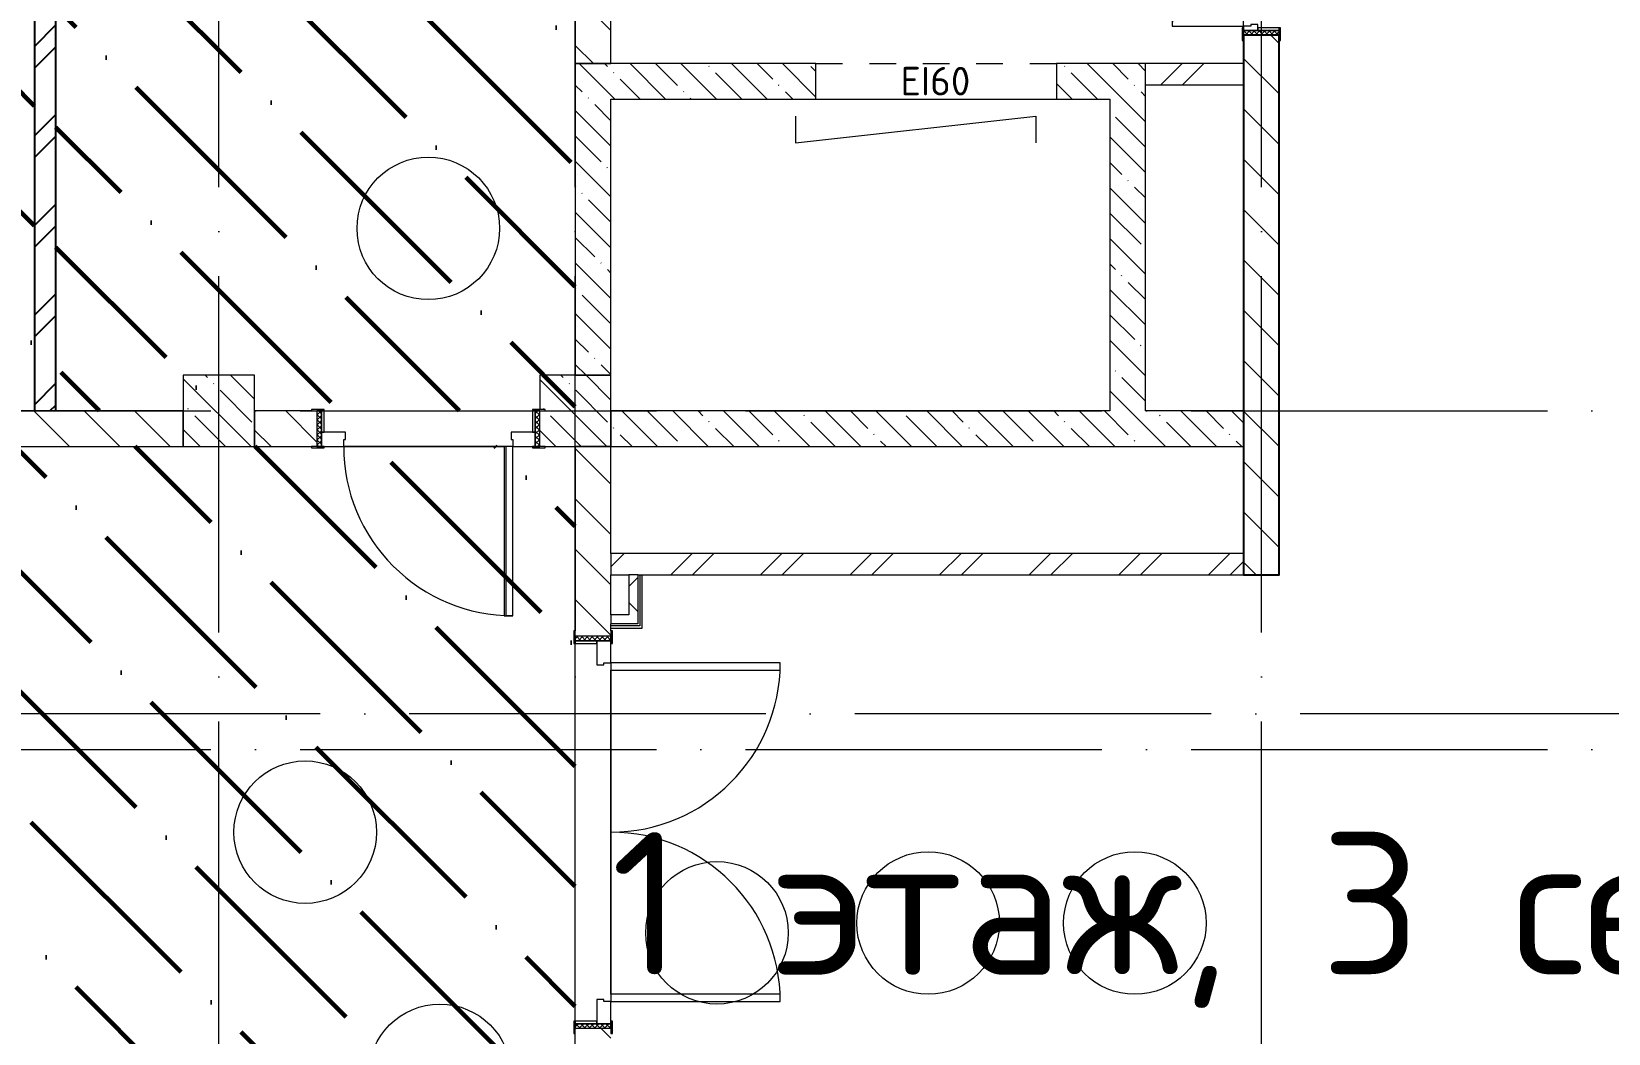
# Model space of a CAD drawing. Header units: millimetres. Extents: x -68946 to 288321, y -402657 to 324925.
# Drawn here: x 145736 to 154586, y 24830 to 30455 of the extents above; entities that cross this region are included whole.
import ezdxf

# ---------------------------------------------------------------- set-up
doc = ezdxf.new("R2010")
doc.units = ezdxf.units.MM
doc.linetypes.add('ADSK_Линия сетки', pattern=[2500, 2000, -250, 0, -250])
doc.linetypes.add('Штрих короткий', pattern=[300, 150, -150])
for name, color, linetype, lineweight in [('3.4) ПТ-2.15    4 вып', 200, 'Continuous', 60), ('A-DETL-____-OTLN', 250, 'Continuous', 5), ('A-DOOR-____-IDEN', 31, 'Continuous', 9), ('A-DOOR-____-MCUT', 250, 'Continuous', 5), ('A-DOOR-____-OTLN', 250, 'Continuous', 5), ('A-DOOR-FRAM-MCUT', 31, 'Continuous', 5), ('A-DOOR-FRAM-OTLN', 31, 'Continuous', 5), ('A-FLOR-____-OTLN', 192, 'Continuous', 9), ('A-WALL-____-MCUT', 250, 'Continuous', 13), ('A-WALL-____-PATT', 250, 'Continuous', 13), ('A-WALL-FNSH-MCUT', 250, 'Continuous', 13), ('G-____-____-TEXT', 250, 'Continuous', 9), ('I-WALL-____-OTLN', 250, 'Continuous', 9), ('S-COLS-____-MCUT', 250, 'Continuous', 25), ('S-COLS-____-OTLN', 250, 'Continuous', 9), ('S-GRID-____-OTLN', 250, 'Continuous', 9)]:
    doc.layers.add(name, color=color, linetype=linetype, lineweight=lineweight)
doc.styles.add('ISOCPEUR_4', font='isocpeur.ttf', dxfattribs={"height": 300})
doc.styles.add('ISOCPEUR_6', font='isocpeur.ttf', dxfattribs={"height": 3.5})
pattern_1 = [(45, (12287.9, -0.0006), (-251.4472, 251.4472), []), (45, (12287.9, 381), (-251.4472, 251.4472), [])]
pattern_2 = [(135, (12287.91, -0.0006), (-141.42136, -141.42136), [])]
pattern_3 = [(135, (12287.91, -0.0006), (-142.5612, -142.5612), []), (135, (12430.48, -0.0006), (-142.5612, -142.5612), [252.016, -50.403, 3.353, -47.05])]

# ---------------------------------------------------------------- blocks, each defined once
blk = doc.blocks.new('Проем_Дверь_Прямоугольный - 1350х2100h пол 130-26850107-АР1_Маркировочный план 1 этажа С2и3')
at = {"layer": 'A-DOOR-____-OTLN', "linetype": 'Штрих короткий'}
for p, q in [((675, 100), (-675, 100)), ((675, -100), (-675, -100))]:
    blk.add_line(p, q, dxfattribs=at)
blk = doc.blocks.new('Дверь_СКБ_2Ст_Внутренняя1 - Н_ВВ-10_4_2200x2600h_Фрамуга сверху  EIS 30-V7-АР1_Маркировочный план 1 этажа С2и3')
at = {"layer": 'A-DOOR-____-OTLN'}
h = blk.add_hatch(dxfattribs=at)
h.set_pattern_fill('FP_6', color=256, style=0, pattern_type=2)
h.set_pattern_definition([(135, (1201.41, 164.685), (-14.1421, -14.1421), []), (225, (1201.41, 164.685), (14.1421, -14.1421), [])])
h.paths.add_polyline_path([(1112.5, 20), (1112.5, 100), (1087.5, 100), (1087.5, -100), (1112.5, -100)])
at = {"layer": 'A-DOOR-FRAM-OTLN'}
h = blk.add_hatch(dxfattribs=at)
h.set_pattern_fill('FP_7', color=256, style=0, pattern_type=2)
h.set_pattern_definition([(45, (-921.384, 164.685), (-14.1421, 14.1421), []), (135, (-921.384, 164.685), (-14.1421, -14.1421), [])])
h.paths.add_polyline_path([(-1062.5, -100), (-1062.5, 100), (-1087.5, 100), (-1087.5, -100)])
at = {"layer": 'A-DOOR-____-MCUT'}
for p, q in [((-937.5, 1050), (-937.5, 100)), ((-897.5, 1050), (-937.5, 1050)), ((-897.5, 100), (-897.5, 1050)), ((962.5, 1050), (922.5, 1050)), ((922.5, 1050), (922.5, 100)), ((962.5, 100), (962.5, 1050)), ((-937.5, 100), (-897.5, 100)), ((922.5, 100), (962.5, 100))]:
    blk.add_line(p, q, dxfattribs=at)
at = {"layer": 'A-DOOR-____-OTLN'}
for centre, start, end in [((-937.5, 100), 0, 90), ((962.5, 100), 90, 180)]:
    blk.add_arc(centre, 950, start, end, dxfattribs=at)
at = {"layer": 'A-DOOR-FRAM-MCUT'}
for p, q in [((-1047.5, 108), (-1117.5, 108)), ((-1117.5, 108), (-1117.5, 100)), ((-1117.5, 100), (-1047.5, 100)), ((-1062.5, 100), (-1087.5, 100)), ((-1087.5, 100), (-1087.5, -100)), ((-937.5, 100), (-1062.5, 100)), ((-1062.5, 100), (-1062.5, 20)), ((-1062.5, -100), (-1062.5, 100)), ((-1047.5, 100), (-1062.5, 100)), ((-1062.5, 100), (-1062.5, 99)), ((-1062.5, 99), (-1047.5, 99)), ((-1047.5, 100), (-1047.5, 108)), ((-1047.5, 99), (-1047.5, 100)), ((-937.5, 60), (-937.5, 100)), ((962.5, 100), (962.5, 60)), ((1087.5, 100), (962.5, 100)), ((1142.5, 108), (1072.5, 108)), ((1072.5, 108), (1072.5, 100)), ((1087.5, 100), (1072.5, 100)), ((1072.5, 100), (1072.5, 99)), ((1072.5, 100), (1142.5, 100)), ((1072.5, 99), (1087.5, 99)), ((1087.5, 20), (1087.5, 100)), ((1112.5, 100), (1087.5, 100)), ((1087.5, 100), (1087.5, -100)), ((1087.5, 99), (1087.5, 100)), ((1112.5, -100), (1112.5, 100)), ((1142.5, 100), (1142.5, 108)), ((-1062.5, 20), (-927.5, 20)), ((-1047.5, 20), (-1062.5, 20)), ((-1062.5, 20), (-1062.5, -100)), ((-1047.5, -100), (-1047.5, 20)), ((-927.5, 60), (-937.5, 60)), ((-927.5, 20), (-927.5, 60)), ((962.5, 60), (952.5, 60)), ((952.5, 60), (952.5, 20)), ((952.5, 20), (1087.5, 20)), ((1087.5, 20), (1072.5, 20)), ((1072.5, 20), (1072.5, -100)), ((1087.5, -100), (1087.5, 20)), ((-1047.5, -100), (-1117.5, -100)), ((-1117.5, -100), (-1117.5, -108)), ((-1117.5, -108), (-1047.5, -108)), ((-1087.5, -100), (-1062.5, -100)), ((-1062.5, -100), (-1047.5, -100)), ((-1047.5, -108), (-1047.5, -100)), ((1072.5, -100), (1087.5, -100)), ((1142.5, -100), (1072.5, -100)), ((1072.5, -100), (1072.5, -108)), ((1072.5, -108), (1142.5, -108)), ((1087.5, -100), (1112.5, -100)), ((1142.5, -108), (1142.5, -100))]:
    blk.add_line(p, q, dxfattribs=at)
blk = doc.blocks.new('Дверь_СКБ_2Ст_Внутренняя1 - Н_Д-6л_1500x2100h_Лифтовой холл _зона безопасности МГН_-42057417-АР1_Маркировочный план 1 этажа С2и3')
at = {"layer": 'A-DOOR-____-OTLN'}
h = blk.add_hatch(dxfattribs=at)
h.set_pattern_fill('FP_50', color=256, style=0, pattern_type=2)
h.set_pattern_definition([(135, (1551.41, 164.685), (-14.14214, -14.14214), []), (225, (1551.41, 164.685), (14.14214, -14.14214), [])])
h.paths.add_polyline_path([(737.5, 100), (737.5, -100), (762.5, -100), (762.5, 100)])
at = {"layer": 'A-DOOR-FRAM-OTLN'}
h = blk.add_hatch(dxfattribs=at)
h.set_pattern_fill('FP_51', color=256, style=0, pattern_type=2)
h.set_pattern_definition([(45, (-571.384, 164.685), (-14.1421, 14.1421), []), (135, (-571.384, 164.685), (-14.1421, -14.1421), [])])
h.paths.add_polyline_path([(-737.5, 100), (-737.5, -100), (-712.5, -100), (-712.5, 100)])
at = {"layer": 'A-DOOR-____-MCUT'}
for p, q in [((712.5, 1100), (672.5, 1100)), ((672.5, 1100), (672.5, 100)), ((712.5, 100), (712.5, 1100)), ((-687.5, 500), (-687.5, 100)), ((-647.5, 500), (-687.5, 500)), ((-647.5, 100), (-647.5, 500)), ((-687.5, 100), (-647.5, 100)), ((672.5, 100), (712.5, 100))]:
    blk.add_line(p, q, dxfattribs=at)
at = {"layer": 'A-DOOR-____-OTLN'}
for centre, radius, start, end in [((712.5, 100), 1000, 90, 180), ((-687.5, 100), 400, 0, 90)]:
    blk.add_arc(centre, radius, start, end, dxfattribs=at)
at = {"layer": 'A-DOOR-FRAM-MCUT'}
for p, q in [((-697.5, 108), (-767.5, 108)), ((-767.5, 108), (-767.5, 100)), ((-767.5, 100), (-697.5, 100)), ((-712.5, 100), (-737.5, 100)), ((-737.5, 100), (-737.5, -100)), ((-687.5, 100), (-712.5, 100)), ((-712.5, 100), (-712.5, 20)), ((-712.5, -100), (-712.5, 100)), ((-697.5, 100), (-712.5, 100)), ((-712.5, 100), (-712.5, 99)), ((-712.5, 99), (-697.5, 99)), ((-697.5, 100), (-697.5, 108)), ((-697.5, 99), (-697.5, 100)), ((-687.5, 60), (-687.5, 100)), ((712.5, 100), (712.5, 60)), ((737.5, 100), (712.5, 100)), ((792.5, 108), (722.5, 108)), ((722.5, 108), (722.5, 100)), ((737.5, 100), (722.5, 100)), ((722.5, 100), (722.5, 99)), ((722.5, 100), (792.5, 100)), ((722.5, 99), (737.5, 99)), ((737.5, 20), (737.5, 100)), ((762.5, 100), (737.5, 100)), ((737.5, 100), (737.5, -100)), ((737.5, 99), (737.5, 100)), ((762.5, -100), (762.5, 100)), ((792.5, 100), (792.5, 108)), ((-712.5, 20), (-677.5, 20)), ((-697.5, 20), (-712.5, 20)), ((-712.5, 20), (-712.5, -100)), ((-697.5, -100), (-697.5, 20)), ((-677.5, 60), (-687.5, 60)), ((-677.5, 20), (-677.5, 60)), ((712.5, 60), (702.5, 60)), ((702.5, 60), (702.5, 20)), ((702.5, 20), (737.5, 20)), ((737.5, 20), (722.5, 20)), ((722.5, 20), (722.5, -100)), ((737.5, -100), (737.5, 20)), ((-697.5, -100), (-767.5, -100)), ((-767.5, -100), (-767.5, -108)), ((-767.5, -108), (-697.5, -108)), ((-737.5, -100), (-712.5, -100)), ((-712.5, -100), (-697.5, -100)), ((-697.5, -108), (-697.5, -100)), ((722.5, -100), (737.5, -100)), ((792.5, -100), (722.5, -100)), ((722.5, -100), (722.5, -108)), ((722.5, -108), (792.5, -108)), ((737.5, -100), (762.5, -100)), ((792.5, -108), (792.5, -100))]:
    blk.add_line(p, q, dxfattribs=at)
blk = doc.blocks.new('Дверь_СКБ_1Ст_Фрамуга1 - Н_ВВ-9л_1250x2600h_Лаборантская-V118-АР1_Маркировочный план 1 этажа С2и3')
at = {"layer": 'A-DOOR-____-OTLN'}
h = blk.add_hatch(dxfattribs=at)
h.set_pattern_fill('FP_10', color=256, style=0, pattern_type=2)
h.set_pattern_definition([(135, (1676.41, 164.685), (-14.14214, -14.14214), []), (225, (1676.41, 164.685), (14.14214, -14.14214), [])])
h.paths.add_polyline_path([(612.5, 100), (612.5, -100), (637.5, -100), (637.5, 100)])
at = {"layer": 'A-DOOR-FRAM-OTLN'}
h = blk.add_hatch(dxfattribs=at)
h.set_pattern_fill('FP_11', color=256, style=0, pattern_type=2)
h.set_pattern_definition([(45, (-446.384, 164.685), (-14.1421, 14.1421), []), (135, (-446.384, 164.685), (-14.1421, -14.1421), [])])
h.paths.add_polyline_path([(-587.5, 100), (-612.5, 100), (-612.5, -100), (-587.5, -100), (-587.5, 96)])
at = {"layer": 'A-DOOR-____-MCUT'}
for p, q in [((-462.5, 1050), (-462.5, 100)), ((-412.5, 1050), (-462.5, 1050)), ((-462.5, 1050), (-422.5, 1050)), ((-462.5, 1050), (-462.5, 100)), ((-422.5, 100), (-422.5, 1050)), ((-412.5, 100), (-412.5, 1050)), ((-462.5, 100), (-412.5, 100)), ((-462.5, 100), (-422.5, 100))]:
    blk.add_line(p, q, dxfattribs=at)
at = {"layer": 'A-DOOR-____-OTLN'}
blk.add_arc((-462.5, 100), 950, 360, 90, dxfattribs=at)
at = {"layer": 'A-DOOR-FRAM-MCUT'}
for p, q in [((-572.5, 108), (-642.5, 108)), ((-642.5, 108), (-642.5, 100)), ((-642.5, 100), (-572.5, 100)), ((-587.5, 100), (-612.5, 100)), ((-612.5, 100), (-612.5, -100)), ((-462.5, 100), (-587.5, 100)), ((-587.5, 100), (-587.5, 20)), ((-587.5, -100), (-587.5, 100)), ((-572.5, 100), (-572.5, 108)), ((-462.5, 60), (-462.5, 100)), ((487.5, 100), (487.5, 60)), ((612.5, 100), (487.5, 100)), ((667.5, 108), (597.5, 108)), ((597.5, 108), (597.5, 100)), ((597.5, 100), (667.5, 100)), ((612.5, 20), (612.5, 100)), ((637.5, 100), (612.5, 100)), ((612.5, 100), (612.5, -100)), ((637.5, -100), (637.5, 100)), ((667.5, 100), (667.5, 108)), ((-587.5, 20), (-452.5, 20)), ((-572.5, 20), (-587.5, 20)), ((-587.5, 20), (-587.5, -100)), ((-572.5, -100), (-572.5, 20)), ((-452.5, 60), (-462.5, 60)), ((-452.5, 20), (-452.5, 60)), ((487.5, 60), (477.5, 60)), ((477.5, 60), (477.5, 20)), ((477.5, 20), (612.5, 20)), ((612.5, 20), (597.5, 20)), ((597.5, 20), (597.5, -100)), ((612.5, -100), (612.5, 20)), ((-572.5, -100), (-642.5, -100)), ((-642.5, -100), (-642.5, -108)), ((-642.5, -108), (-572.5, -108)), ((-612.5, -100), (-587.5, -100)), ((-587.5, -100), (-572.5, -100)), ((-572.5, -108), (-572.5, -100)), ((597.5, -100), (612.5, -100)), ((667.5, -100), (597.5, -100)), ((597.5, -100), (597.5, -108)), ((597.5, -108), (667.5, -108)), ((612.5, -100), (637.5, -100)), ((667.5, -108), (667.5, -100))]:
    blk.add_line(p, q, dxfattribs=at)
blk = doc.blocks.new('ADSK_Марка_Дверь - Типоразмер_ADSK_Марка-30565456-АР1_Маркировочный план 1 этажа С2и3')
at = {"layer": 'A-DOOR-____-IDEN'}
blk.add_circle((0, 0), 4, dxfattribs=at)

msp = doc.modelspace()

# ---------------------------------------------------------------- hatches: boundary and pattern name
h = msp.add_hatch()
h.set_pattern_fill('FP_4', color=256, style=0, pattern_type=2)
h.set_pattern_definition(pattern_1)
h.paths.add_polyline_path([(145752.9138, 28325.001), (145872.9138, 28325.001), (145872.9138, 37045), (145752.9138, 37045), (145752.9138, 29309.8296)])
at = {"layer": '3.4) ПТ-2.15    4 вып'}
h = msp.add_hatch(dxfattribs=at)
h.set_pattern_fill('ANSI36', color=256, scale=150, angle=90)
h.paths.add_polyline_path([(148787.9138, 44925), (142957.8919, 44925), (142957.8919, 37045), (142957.8919, 28325.0004), (145752.9138, 28325.0004), (145752.9138, 37045), (148787.9138, 37045)])
h = msp.add_hatch(dxfattribs=at)
h.set_pattern_fill('ANSI36', color=256, scale=150, angle=90)
h.paths.add_polyline_path([(145872.9138, 36925), (148787.8919, 36925), (148787.8919, 28325.0004), (145872.9138, 28325.0004)])
h = msp.add_hatch(dxfattribs=at)
h.set_pattern_fill('ANSI36', color=256, scale=150, angle=90)
h.paths.add_polyline_path([(148787.9138, 28125), (131162.8919, 28125), (131162.8919, 24345.0004), (133487.8919, 24345.0004), (133487.8919, 10424.9994), (137337.8919, 10424.9994), (137337.8919, 16124.9994), (144587.9138, 16124.9994), (144587.9138, 23025), (148787.9138, 23025), (148787.9138, 24345.0004)])
h.paths.add_polyline_path([(137337.8919, 22824.9994), (137737.8919, 22824.9994), (137737.8919, 22424.9994), (137337.8919, 22424.9994)], flags=16)
at = {"layer": 'A-WALL-____-PATT', "lineweight": 15, "true_color": 0x000000}
h = msp.add_hatch(dxfattribs=at)
h.set_pattern_fill('FP_2', color=18, style=0, pattern_type=2)
h.set_pattern_definition(pattern_2)
h.paths.add_polyline_path([(148987.9138, 30274.9678), (148987.9138, 32325), (148787.9138, 32325), (148787.9138, 30274.9678)])
h.paths.add_polyline_path([(148831.1292, 32725), (148987.9138, 32725.0438), (148987.9138, 33324.9678), (148787.9138, 33324.9678), (148787.9138, 32725)])
h = msp.add_hatch(dxfattribs=at)
h.set_pattern_fill('FP_2', color=18, style=0, pattern_type=2)
h.set_pattern_definition(pattern_2)
h.paths.add_polyline_path([(152737.8919, 27405), (152737.9138, 27405), (152737.9138, 30434.9994), (152537.9138, 30434.9994), (152537.9138, 27405)])
h.paths.add_polyline_path([(152737.9138, 31934.9994), (152737.9138, 32164.9678), (152537.9138, 32164.9678), (152537.9138, 31934.9994)])
h = msp.add_hatch(dxfattribs=at)
h.set_pattern_fill('FP_1', color=18, style=0, pattern_type=2)
h.set_pattern_definition(pattern_3)
h.paths.add_polyline_path([(148787.8919, 28525), (148987.8919, 28525), (148987.8919, 30274.9678), (148787.8919, 30274.9678), (148787.8919, 29309.8296)])
h = msp.add_hatch(dxfattribs=at)
h.set_pattern_fill('FP_1', color=18, style=0, pattern_type=2)
h.set_pattern_definition(pattern_3)
h.paths.add_polyline_path([(148987.8919, 30075.0004), (150137.9138, 30075.0004), (150137.9138, 30275.0004), (148987.8919, 30274.9678)])
h.paths.add_polyline_path([(151487.9138, 30075.0004), (151987.9138, 30075.0004), (151987.9138, 30275.0004), (151487.9138, 30275.0004)])
h = msp.add_hatch(dxfattribs=at)
h.set_pattern_fill('FP_4', color=18, style=0, pattern_type=2)
h.set_pattern_definition(pattern_1)
h.paths.add_polyline_path([(151987.9138, 30155.0004), (152537.9138, 30155.0004), (152537.9138, 30275.0004), (151987.9138, 30275.0004)])
h = msp.add_hatch(dxfattribs=at)
h.set_pattern_fill('FP_1', color=18, style=0, pattern_type=2)
h.set_pattern_definition(pattern_3)
h.paths.add_polyline_path([(151987.9138, 28325.0004), (151987.9138, 30075.0004), (151787.9138, 30075.0004), (151787.9138, 28325.0004)])
h = msp.add_hatch(dxfattribs=at)
h.set_pattern_fill('FP_2', color=18, style=0, pattern_type=2)
h.set_pattern_definition(pattern_2)
h.paths.add_polyline_path([(145413.7404, 28125.0004), (146587.8919, 28125.0004), (146587.8919, 28325), (145237.9139, 28325), (145237.9138, 28125.001), (145267.9138, 28125.001)])
h = msp.add_hatch(dxfattribs=at)
h.set_pattern_fill('FP_2', color=18, style=0, pattern_type=2)
h.set_pattern_definition(pattern_2)
h.paths.add_polyline_path([(147307.8919, 28125.0004), (147337.8919, 28125.0004), (147337.8919, 28325), (146987.8919, 28325), (146987.8919, 28125.0004)])
h = msp.add_hatch(dxfattribs=at)
h.set_pattern_fill('FP_1', color=18, style=0, pattern_type=2)
h.set_pattern_definition(pattern_3)
h.paths.add_polyline_path([(151787.8921, 28324.9988), (151787.8948, 28324.999), (151887.9138, 28284.9912)])
h.paths.add_polyline_path([(151817.3699, 28125.0004), (152537.9138, 28125.0004), (152537.9138, 28325), (148987.8919, 28324.9348), (148987.9138, 28125.002), (151809.1815, 28125.0004)])
h = msp.add_hatch(dxfattribs=at)
h.set_pattern_fill('FP_2', color=18, style=0, pattern_type=2)
h.set_pattern_definition(pattern_2)
h.paths.add_polyline_path([(148987.9138, 18825), (148987.8919, 19024.9994), (148787.9138, 19024.9994), (148787.9138, 18825), (148987.8919, 18825)])
h.paths.add_polyline_path([(148987.9138, 19425.0006), (148987.9138, 22424.9994), (148787.9138, 22424.9994), (148787.914, 19425.0006)])
h.paths.add_polyline_path([(148987.9138, 22824.9994), (148987.9138, 24859.9994), (148787.9138, 24859.9994), (148787.9138, 22825), (148987.8919, 22825)])
h.paths.add_polyline_path([(148787.9138, 27059.9994), (148987.9138, 27059.9994), (148987.8919, 28125), (148787.9138, 28125), (148787.9138, 27089.9994)])
h = msp.add_hatch(dxfattribs=at)
h.set_pattern_fill('FP_4', color=18, style=0, pattern_type=2)
h.set_pattern_definition(pattern_1)
h.paths.add_polyline_path([(151887.9138, 27405), (152537.9138, 27405), (152537.9138, 27525), (148987.9138, 27525), (148987.9138, 27405), (151885.8244, 27405)])
h = msp.add_hatch(dxfattribs=at)
h.set_pattern_fill('FP_83', color=18, style=0, pattern_type=2)
h.set_pattern_definition([(45, (12287.91, -0.0006), (-141.42136, 141.42136), []), (135, (12287.91, -0.0006), (-141.42136, -141.42136), [])])
h.paths.add_polyline_path([(149137.9138, 27130.1193), (149137.9138, 27405), (149087.9138, 27405), (149087.9138, 27130.1193)])
at = {"layer": 'S-COLS-____-OTLN', "lineweight": 5, "true_color": 0x000000}
h = msp.add_hatch(dxfattribs=at)
h.set_pattern_fill('FP_1', color=18, style=0, pattern_type=2)
h.set_pattern_definition(pattern_3)
h.paths.add_polyline_path([(146987.8911, 28125.0004), (146987.8919, 28525), (146587.8919, 28524.9825), (146587.8919, 28125.0004)])
h = msp.add_hatch(dxfattribs=at)
h.set_pattern_fill('FP_1', color=18, style=0, pattern_type=2)
h.set_pattern_definition(pattern_3)
h.paths.add_polyline_path([(148831.1292, 28125.0004), (148987.8919, 28125.001), (148987.8919, 28525), (148587.8919, 28525), (148587.8919, 28333.0004), (148617.8919, 28333.0004), (148617.8919, 28325), (148587.8919, 28325), (148587.8927, 28125.0004), (148787.9138, 28125.0004)])

# ---------------------------------------------------------------- linework, layer by layer
for p, q in [((145752.9138, 37045), (145752.9138, 28325.001)), ((145872.9138, 28325.001), (145872.9138, 36925))]:
    msp.add_line(p, q)
msp.add_lwpolyline([(152537.9138, 27405), (152737.9138, 27405), (152737.9138, 30434.9994), (152537.9138, 30434.9994)], close=True)
at = {"layer": 'A-DETL-____-OTLN', "color": 18, "true_color": 0x000000}
for p, q in [((150022.9138, 29979.9996), (150022.9138, 29829.9996)), ((150022.9138, 29829.9996), (151372.9138, 29979.9996)), ((151372.9138, 29979.9996), (151372.9138, 29829.9996))]:
    msp.add_line(p, q, dxfattribs=at)
at = {"layer": 'A-FLOR-____-OTLN', "color": 18, "lineweight": 5, "true_color": 0x000000}
for p, q in [((150137.9138, 30075.0004), (151487.9138, 30075.0004)), ((147487.8919, 28125.0004), (148387.8919, 28125.0004)), ((148387.8919, 28125), (147487.8919, 28125)), ((148987.9138, 25049.9994), (148987.9138, 26869.9994)), ((148987.9138, 26869.9994), (148987.9138, 25049.9994))]:
    msp.add_line(p, q, dxfattribs=at)
at = {"layer": 'A-WALL-____-MCUT', "color": 18, "lineweight": 15, "true_color": 0x000000}
for p, q in [((148787.9138, 32325), (148787.9138, 30274.9678)), ((148987.9138, 30274.9678), (148987.9138, 32325)), ((152537.9138, 30404.9994), (152537.9138, 28325.0004)), ((152737.9138, 27405), (152737.9138, 30404.9994)), ((148987.8919, 30275), (148787.8919, 30275)), ((148787.8919, 30275), (148787.8919, 28525)), ((148787.9138, 30274.9678), (148987.9138, 30274.9678)), ((150137.9138, 30275.0004), (148987.8919, 30275.0004)), ((150137.9138, 30075.0004), (150137.9138, 30275.0004)), ((151987.9138, 30275.0004), (151487.9138, 30275.0004)), ((151487.9138, 30275.0004), (151487.9138, 30075.0004)), ((152537.9138, 30275.0004), (151987.9138, 30275.0004)), ((151987.9138, 28325.0004), (151987.9138, 30275.0004)), ((152537.9138, 30155.0004), (152537.9138, 30275.0004)), ((151987.9138, 30155.0004), (152537.9138, 30155.0004)), ((148987.8919, 28525), (148987.8919, 30075.0004)), ((148987.8919, 30075.0004), (150137.9138, 30075.0004)), ((151487.9138, 30075.0004), (151787.9138, 30075.0004)), ((151787.9138, 30075.0004), (151787.9138, 28325.0004)), ((148787.8919, 28525), (148987.8919, 28525)), ((146587.8919, 28325.0004), (145267.9138, 28325.0004)), ((145752.9138, 28325.001), (145872.9138, 28325.001)), ((146587.8919, 28125.0004), (146587.8919, 28325.0004)), ((147307.8919, 28325.0004), (146987.8919, 28325.0004)), ((146987.8919, 28325.0004), (146987.8919, 28125.0004)), ((151787.9138, 28325.0004), (148987.8919, 28325.0004)), ((148987.8919, 28325.0004), (148987.8919, 28125.0004)), ((152537.9138, 28325.0004), (151987.9138, 28325.0004)), ((152537.9138, 28125.0004), (152537.9138, 28325.0004)), ((145267.9138, 28125.0004), (146587.8919, 28125.0004)), ((146987.8919, 28125.0004), (147307.8919, 28125.0004)), ((148987.8919, 28125.0004), (148787.9138, 28125.0004)), ((148787.9138, 28125.0004), (148787.9138, 27089.9994)), ((148987.8919, 28125.0004), (152537.9138, 28125.0004)), ((148987.9138, 27525), (148987.9138, 28125.0004)), ((152537.9138, 28125.0004), (152537.9138, 27525)), ((152537.9138, 27525), (148987.9138, 27525)), ((148987.9138, 27525), (148987.9138, 27405)), ((152537.9138, 27405), (152537.9138, 27525)), ((148987.9138, 27180.1193), (148987.9138, 27405)), ((148987.9138, 27405), (149087.9138, 27405)), ((149087.9138, 27405), (149087.9138, 27180.1193)), ((149137.9138, 27405), (149087.9138, 27405)), ((149137.9138, 27405), (152737.9138, 27405)), ((149137.9138, 27405), (149137.9138, 27130.1193)), ((149150.4138, 27405), (149150.4138, 27117.6193)), ((149087.9138, 27180.1193), (148987.9138, 27180.1193)), ((148987.9138, 27180.1193), (148987.9138, 27130.1193)), ((148987.9138, 27089.9994), (148987.9138, 27130.1193)), ((149137.9138, 27130.1193), (148987.9138, 27130.1193)), ((149150.4138, 27117.6193), (148987.9138, 27117.6193))]:
    msp.add_line(p, q, dxfattribs=at)
at = {"layer": 'A-WALL-FNSH-MCUT', "lineweight": 15}
for p, q in [((149162.9138, 27105.1193), (149162.9138, 27405)), ((148987.9138, 27105.1193), (149162.9138, 27105.1193))]:
    msp.add_line(p, q, dxfattribs=at)
at = {"layer": 'I-WALL-____-OTLN', "color": 18, "lineweight": 15, "true_color": 0x000000}
for p, q in [((147377.8919, 28325.0004), (148547.8919, 28325.0004)), ((148787.9138, 24899.9994), (148787.9138, 27019.9994))]:
    msp.add_line(p, q, dxfattribs=at)
at = {"layer": 'S-COLS-____-MCUT', "color": 18, "lineweight": 5, "true_color": 0x000000}
for p, q in [((146987.8919, 28525), (146587.8919, 28525)), ((146587.8919, 28525), (146587.8919, 28325.0004)), ((146987.8919, 28325.0004), (146987.8919, 28525)), ((148787.8919, 28525), (148587.8919, 28525)), ((148587.8919, 28525), (148587.8919, 28333.1262)), ((148987.8919, 28325.0004), (148987.8919, 28525)), ((146587.8919, 28125), (146987.8919, 28125)), ((148617.8919, 28125), (148987.8919, 28125))]:
    msp.add_line(p, q, dxfattribs=at)
at = {"layer": 'S-COLS-____-OTLN', "color": 18, "lineweight": 5, "true_color": 0x000000}
for p, q in [((148987.8919, 28525), (148787.8919, 28525)), ((146587.8919, 28325.0004), (146587.8919, 28125)), ((146987.8919, 28125), (146987.8919, 28325.0004)), ((148987.8919, 28125), (148987.8919, 28325.0004))]:
    msp.add_line(p, q, dxfattribs=at)
at = {"layer": 'S-GRID-____-OTLN', "color": 18, "linetype": 'ADSK_Линия сетки', "true_color": 0x000000}
for p, q in [((146787.9138, -2919.5356), (146787.9138, 61063.6538)), ((148787.9138, -2919.5356), (148787.9138, 61063.6538)), ((152637.9138, -2919.5356), (152637.9138, 61063.6538)), ((77240.3519, 28325), (168626.8279, 28325)), ((167356.8279, 26625), (111607.9138, 26625)), ((77240.3519, 26425), (168626.8279, 26425))]:
    msp.add_line(p, q, dxfattribs=at)

# ---------------------------------------------------------------- block references
at = {"layer": 'A-DOOR-____-IDEN', "color": 18, "true_color": 0x000000, "xscale": 99.99999999999993, "yscale": 99.99999999999993, "zscale": 99.99999999999993}
for p in [(147962.8919, 29349.9994), (147271.8616, 25959.9994), (150767.9138, 25450), (151927.9138, 25450), (149582.9138, 25395), (148027.9138, 24595)]:
    msp.add_blockref('ADSK_Марка_Дверь - Типоразмер_ADSK_Марка-30565456-АР1_Маркировочный план 1 этажа С2и3', p, dxfattribs=at)
at = {"layer": 'A-DOOR-____-OTLN', "color": 18, "true_color": 0x000000}
for name, p, rotation in [('Дверь_СКБ_2Ст_Внутренняя1 - Н_Д-6л_1500x2100h_Лифтовой холл _зона безопасности МГН_-42057417-АР1_Маркировочный план 1 этажа С2и3', (152637.9138, 31172.4994), 89.9999999999999), ('Проем_Дверь_Прямоугольный - 1350х2100h пол 130-26850107-АР1_Маркировочный план 1 этажа С2и3', (150812.9138, 30175.0004), 180), ('Дверь_СКБ_1Ст_Фрамуга1 - Н_ВВ-9л_1250x2600h_Лаборантская-V118-АР1_Маркировочный план 1 этажа С2и3', (147975.3919, 28225.0004), 180), ('Дверь_СКБ_2Ст_Внутренняя1 - Н_ВВ-10_4_2200x2600h_Фрамуга сверху  EIS 30-V7-АР1_Маркировочный план 1 этажа С2и3', (148887.9138, 25972.4994), 270)]:
    msp.add_blockref(name, p, dxfattribs=dict(at, rotation=rotation))

# ---------------------------------------------------------------- texts
at = {"layer": 'G-____-____-TEXT', "color": 18, "true_color": 0x000000, "insert": (150612.626, 30256.4938), "char_height": 160, "width": 464.97875, "attachment_point": 1, "style": 'ISOCPEUR_4'}
msp.add_mtext('EI60', dxfattribs=at)
at = {"layer": 'G-____-____-TEXT', "color": 7, "insert": (148987.9138, 25959.9994), "char_height": 800, "width": 18169.734652, "attachment_point": 1, "style": 'ISOCPEUR_6'}
msp.add_mtext('1 этаж, 3 секция', dxfattribs=at)

doc.saveas('drawing.dxf')
